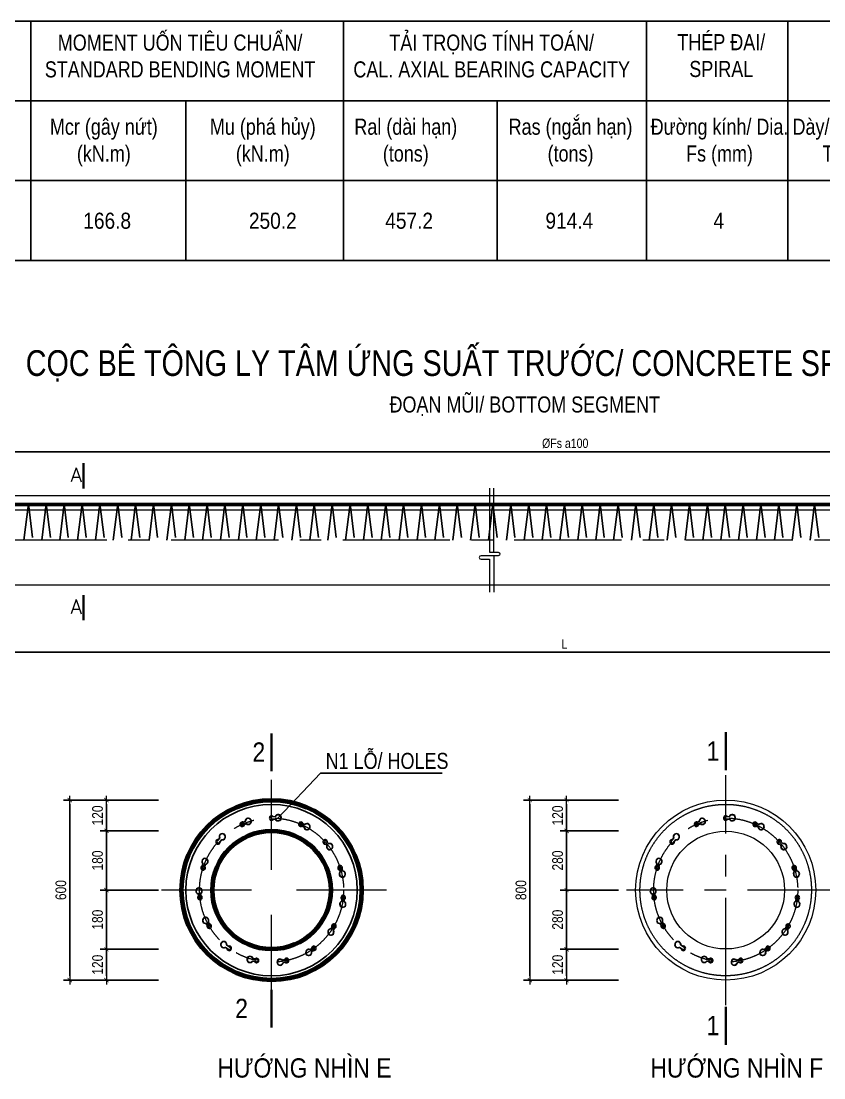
# Model space of a CAD drawing. Header units: millimetres. Extents: x -2123450 to -961021, y -260876 to 649159.
# Drawn here: x -1452777 to -1434058, y -4129 to 20516 of the extents above; entities that cross this region are included whole.
import ezdxf
from ezdxf.enums import TextEntityAlignment as Align

# ---------------------------------------------------------------- set-up
doc = ezdxf.new("R2010")
doc.units = ezdxf.units.MM
doc.header["$LTSCALE"] = 1000
doc.header["$MEASUREMENT"] = 0
doc.header["$PDMODE"] = 66
for name, pattern in [('CENTER2', [1.125, 0.75, -0.125, 0.125, -0.125]), ('CENTERX2', [4, 2.5, -0.5, 0.5, -0.5]), ('HIDDEN', [0.375, 0.25, -0.125]), ('HIDDEN2', [4.7625, 3.175, -1.5875])]:
    doc.linetypes.add(name, pattern=pattern)
doc.layers.get('0').update_dxf_attribs({"linetype": 'CONTINUOUS'})
doc.layers.get('DEFPOINTS').update_dxf_attribs({"linetype": 'CONTINUOUS'})
for name, color, linetype, lineweight in [('NDC_S_AXIS', 5, 'CENTER2', 15), ('NDC_S_BREAK-LINE', 1, 'CONTINUOUS', 15), ('NDC_S_CONTINUOUS', 3, 'CONTINUOUS', 20), ('NDC_S_DIM', 1, 'CONTINUOUS', 9), ('NDC_S_LEADER', 1, 'CONTINUOUS', 9), ('NDC_S_REBAR', 4, 'CONTINUOUS', 35), ('NDC_S_REBAR NO. BOX', 1, 'CONTINUOUS', 9), ('NDC_S_REBAR SECTION', 6, 'CONTINUOUS', 25), ('NDC_S_STIRRUP', 2, 'CONTINUOUS', 25), ('NDC_S_VN TEXT', 7, 'CONTINUOUS', 9)]:
    doc.layers.add(name, color=color, linetype=linetype, lineweight=lineweight)
doc.styles.add('NDC_ARIAL', font='arial.ttf', dxfattribs={"width": 0.8})
doc.styles.get("Standard").update_dxf_attribs({"font": 'romans.shx', "bigfont": 'vns.shx'})
doc.dimstyles.new('NDC_1-100', dxfattribs={"dimscale": 100, "dimtxt": 2.2, "dimasz": 1, "dimexe": 1.5, "dimexo": 2, "dimgap": 0.8, "dimtad": 1, "dimdec": 0, "dimdsep": 46, "dimtxsty": 'NDC_ARIAL', "dimblk": 'DIMMARK', "dimcen": 49999.938995, "dimdle": 1.5, "dimclrd": 1, "dimclre": 1, "dimclrt": 3, "dimadec": 0, "dimazin": 0, "dimtfac": 1, "dimtdec": 0, "dimtix": 1, "dimtmove": 2, "dimatfit": 3, "dimfxl": 1, "dimarcsym": 0})
doc.dimstyles.new('NDC_1-25(25)', dxfattribs={"dimscale": 100, "dimtxt": 2.5, "dimasz": 1, "dimexe": 1.5, "dimexo": 0, "dimgap": 0.8, "dimtad": 1, "dimdec": 0, "dimlfac": 0.25, "dimdsep": 46, "dimtxsty": 'NDC_ARIAL', "dimblk": 'DIMMARK', "dimcen": 49999.938995, "dimdle": 1.5, "dimclrd": 1, "dimclre": 1, "dimclrt": 3, "dimadec": 0, "dimazin": 0, "dimtfac": 1, "dimtdec": 0, "dimtix": 1, "dimtmove": 2, "dimatfit": 3, "dimfxl": 1, "dimarcsym": 0})

# ---------------------------------------------------------------- blocks, each defined once
blk = doc.blocks.new('DIMMARK')
at = {"layer": 'NDC_S_DIM', "color": 1}
blk.add_line((-1.5, 0), (1, 0), dxfattribs=at)
at = {"layer": 'NDC_S_DIM', "color": 2, "const_width": 0.15}
blk.add_lwpolyline([(-0.5, -0.5), (0.5, 0.5)], dxfattribs=at)
blk = doc.blocks.new('*D415')
at = {"layer": 'DEFPOINTS', "color": 0, "transparency": 16777216}
for p in [(-1426120, 10469), (-1454059, 9649), (-1426120, 9649)]:
    blk.add_point(p, dxfattribs=at)
at = {"layer": 'NDC_S_DIM', "color": 1, "lineweight": -2, "transparency": 16777216}
for p, q in [((-1454059, 9849), (-1454059, 10619)), ((-1426120, 9849), (-1426120, 10619)), ((-1453959, 10469), (-1426220, 10469))]:
    blk.add_line(p, q, dxfattribs=at)
at = {"layer": 'NDC_S_DIM', "color": 1, "lineweight": -2, "transparency": 16777216, "xscale": 100, "yscale": 100, "zscale": 100, "rotation": 180}
blk.add_blockref('DIMMARK', (-1454059, 10469), dxfattribs=at)
at = {"layer": 'NDC_S_DIM', "color": 1, "lineweight": -2, "transparency": 16777216, "xscale": 100, "yscale": 100, "zscale": 100}
blk.add_blockref('DIMMARK', (-1426120, 10469), dxfattribs=at)
at = {"layer": 'NDC_S_DIM', "color": 3, "transparency": 16777216, "insert": (-1440089, 10667), "char_height": 220, "attachment_point": 5, "style": 'NDC_ARIAL'}
blk.add_mtext('ØFs a100', dxfattribs=at)
blk = doc.blocks.new('*D417')
at = {"layer": 'DEFPOINTS', "color": 0, "transparency": 16777216}
for p in [(-1458491, 6820), (-1421724, 6820), (-1421724, 5802)]:
    blk.add_point(p, dxfattribs=at)
at = {"layer": 'NDC_S_DIM', "color": 1, "lineweight": -2, "transparency": 16777216}
for p, q in [((-1458491, 6620), (-1458491, 5652)), ((-1421724, 6620), (-1421724, 5652)), ((-1458391, 5802), (-1421824, 5802))]:
    blk.add_line(p, q, dxfattribs=at)
at = {"layer": 'NDC_S_DIM', "color": 1, "lineweight": -2, "transparency": 16777216, "xscale": 100, "yscale": 100, "zscale": 100, "rotation": 180}
blk.add_blockref('DIMMARK', (-1458491, 5802), dxfattribs=at)
at = {"layer": 'NDC_S_DIM', "color": 1, "lineweight": -2, "transparency": 16777216, "xscale": 100, "yscale": 100, "zscale": 100}
blk.add_blockref('DIMMARK', (-1421724, 5802), dxfattribs=at)
at = {"layer": 'NDC_S_DIM', "color": 3, "transparency": 16777216, "insert": (-1440108, 5992), "char_height": 220, "attachment_point": 5, "style": 'NDC_ARIAL'}
blk.add_mtext('L ', dxfattribs=at)
blk = doc.blocks.new('dau coc')
at = {"layer": 'NDC_S_AXIS', "linetype": 'HIDDEN', "ltscale": 0.001}
for p, q in [((0, -0.3192), (0, 0.3192)), ((0.3192, 0), (-0.3192, 0))]:
    blk.add_line(p, q, dxfattribs=at)
at = {"layer": 'NDC_S_CONTINUOUS', "lineweight": 100}
for radius in [0.25, 0.1643]:
    blk.add_circle((0, 0), radius, dxfattribs=at)
at = {"layer": 'NDC_S_STIRRUP'}
blk.add_circle((0, 0), 0.238, dxfattribs=at)
blk = doc.blocks.new('*D1103')
at = {"layer": 'DEFPOINTS', "color": 0, "transparency": 16777216}
for p in [(-1451643, 2351), (-1449573, 2351), (-1449573, -1849)]:
    blk.add_point(p, dxfattribs=at)
at = {"layer": 'NDC_S_DIM', "color": 1, "lineweight": -2, "transparency": 16777216}
for p, q in [((-1449573, 2351), (-1451793, 2351)), ((-1451643, -1749), (-1451643, 2251)), ((-1449573, -1849), (-1451793, -1849))]:
    blk.add_line(p, q, dxfattribs=at)
at = {"layer": 'NDC_S_DIM', "color": 1, "lineweight": -2, "transparency": 16777216, "xscale": 100, "yscale": 100, "zscale": 100}
for p, rotation in [((-1451643, 2351), 90), ((-1451643, -1849), 270)]:
    blk.add_blockref('DIMMARK', p, dxfattribs=dict(at, rotation=rotation))
at = {"layer": 'NDC_S_DIM', "color": 3, "lineweight": 100, "transparency": 16777216, "insert": (-1451850, 251), "char_height": 250, "attachment_point": 5, "rotation": 90, "style": 'NDC_ARIAL'}
blk.add_mtext('600', dxfattribs=at)
blk = doc.blocks.new('*D1104')
at = {"layer": 'DEFPOINTS', "color": 0, "transparency": 16777216}
for p in [(-1450788, -1129), (-1449573, -1129), (-1449573, -1849)]:
    blk.add_point(p, dxfattribs=at)
at = {"layer": 'NDC_S_DIM', "color": 1, "lineweight": -2, "transparency": 16777216}
for p, q in [((-1449573, -1129), (-1450938, -1129)), ((-1450788, -1749), (-1450788, -1229)), ((-1449573, -1849), (-1450938, -1849))]:
    blk.add_line(p, q, dxfattribs=at)
at = {"layer": 'NDC_S_DIM', "color": 1, "lineweight": -2, "transparency": 16777216, "xscale": 100, "yscale": 100, "zscale": 100}
for p, rotation in [((-1450788, -1129), 90), ((-1450788, -1849), 270)]:
    blk.add_blockref('DIMMARK', p, dxfattribs=dict(at, rotation=rotation))
at = {"layer": 'NDC_S_DIM', "color": 3, "lineweight": 100, "transparency": 16777216, "insert": (-1450995, -1489), "char_height": 250, "attachment_point": 5, "rotation": 90, "style": 'NDC_ARIAL'}
blk.add_mtext('120', dxfattribs=at)
blk = doc.blocks.new('*D1105')
at = {"layer": 'DEFPOINTS', "color": 0, "transparency": 16777216}
for p in [(-1450788, 251), (-1449573, 251), (-1449573, -1129)]:
    blk.add_point(p, dxfattribs=at)
at = {"layer": 'NDC_S_DIM', "color": 1, "lineweight": -2, "transparency": 16777216}
for p, q in [((-1449573, 251), (-1450938, 251)), ((-1450788, -1029), (-1450788, 151)), ((-1449573, -1129), (-1450938, -1129))]:
    blk.add_line(p, q, dxfattribs=at)
at = {"layer": 'NDC_S_DIM', "color": 1, "lineweight": -2, "transparency": 16777216, "xscale": 100, "yscale": 100, "zscale": 100}
for p, rotation in [((-1450788, 251), 90), ((-1450788, -1129), 270)]:
    blk.add_blockref('DIMMARK', p, dxfattribs=dict(at, rotation=rotation))
at = {"layer": 'NDC_S_DIM', "color": 3, "lineweight": 100, "transparency": 16777216, "insert": (-1450995, -439), "char_height": 250, "attachment_point": 5, "rotation": 90, "style": 'NDC_ARIAL'}
blk.add_mtext('180', dxfattribs=at)
blk = doc.blocks.new('*D1106')
at = {"layer": 'DEFPOINTS', "color": 0, "transparency": 16777216}
for p in [(-1450788, 1631), (-1449573, 1631), (-1449573, 251)]:
    blk.add_point(p, dxfattribs=at)
at = {"layer": 'NDC_S_DIM', "color": 1, "lineweight": -2, "transparency": 16777216}
for p, q in [((-1449573, 1631), (-1450938, 1631)), ((-1450788, 351), (-1450788, 1531)), ((-1449573, 251), (-1450938, 251))]:
    blk.add_line(p, q, dxfattribs=at)
at = {"layer": 'NDC_S_DIM', "color": 1, "lineweight": -2, "transparency": 16777216, "xscale": 100, "yscale": 100, "zscale": 100}
for p, rotation in [((-1450788, 1631), 90), ((-1450788, 251), 270)]:
    blk.add_blockref('DIMMARK', p, dxfattribs=dict(at, rotation=rotation))
at = {"layer": 'NDC_S_DIM', "color": 3, "lineweight": 100, "transparency": 16777216, "insert": (-1450995, 941), "char_height": 250, "attachment_point": 5, "rotation": 90, "style": 'NDC_ARIAL'}
blk.add_mtext('180', dxfattribs=at)
blk = doc.blocks.new('*D1107')
at = {"layer": 'DEFPOINTS', "color": 0, "transparency": 16777216}
for p in [(-1450788, 2351), (-1449573, 2351), (-1449573, 1631)]:
    blk.add_point(p, dxfattribs=at)
at = {"layer": 'NDC_S_DIM', "color": 1, "lineweight": -2, "transparency": 16777216}
for p, q in [((-1449573, 2351), (-1450938, 2351)), ((-1450788, 1731), (-1450788, 2251)), ((-1449573, 1631), (-1450938, 1631))]:
    blk.add_line(p, q, dxfattribs=at)
at = {"layer": 'NDC_S_DIM', "color": 1, "lineweight": -2, "transparency": 16777216, "xscale": 100, "yscale": 100, "zscale": 100}
for p, rotation in [((-1450788, 2351), 90), ((-1450788, 1631), 270)]:
    blk.add_blockref('DIMMARK', p, dxfattribs=dict(at, rotation=rotation))
at = {"layer": 'NDC_S_DIM', "color": 3, "lineweight": 100, "transparency": 16777216, "insert": (-1450995, 1991), "char_height": 250, "attachment_point": 5, "rotation": 90, "style": 'NDC_ARIAL'}
blk.add_mtext('120', dxfattribs=at)
blk = doc.blocks.new('*D1108')
at = {"layer": 'DEFPOINTS', "color": 0, "transparency": 16777216}
for p in [(-1440913, 2351), (-1438843, 2351), (-1438843, -1849)]:
    blk.add_point(p, dxfattribs=at)
at = {"layer": 'NDC_S_DIM', "color": 1, "lineweight": -2, "transparency": 16777216}
for p, q in [((-1438843, 2351), (-1441063, 2351)), ((-1440913, -1749), (-1440913, 2251)), ((-1438843, -1849), (-1441063, -1849))]:
    blk.add_line(p, q, dxfattribs=at)
at = {"layer": 'NDC_S_DIM', "color": 1, "lineweight": -2, "transparency": 16777216, "xscale": 100, "yscale": 100, "zscale": 100}
for p, rotation in [((-1440913, 2351), 90), ((-1440913, -1849), 270)]:
    blk.add_blockref('DIMMARK', p, dxfattribs=dict(at, rotation=rotation))
at = {"layer": 'NDC_S_DIM', "color": 3, "lineweight": 100, "transparency": 16777216, "insert": (-1441121, 251), "char_height": 250, "attachment_point": 5, "rotation": 90, "style": 'NDC_ARIAL'}
blk.add_mtext('800', dxfattribs=at)
blk = doc.blocks.new('*D1109')
at = {"layer": 'DEFPOINTS', "color": 0, "transparency": 16777216}
for p in [(-1440058, -1129), (-1438843, -1129), (-1438843, -1849)]:
    blk.add_point(p, dxfattribs=at)
at = {"layer": 'NDC_S_DIM', "color": 1, "lineweight": -2, "transparency": 16777216}
for p, q in [((-1438843, -1129), (-1440208, -1129)), ((-1440058, -1749), (-1440058, -1229)), ((-1438843, -1849), (-1440208, -1849))]:
    blk.add_line(p, q, dxfattribs=at)
at = {"layer": 'NDC_S_DIM', "color": 1, "lineweight": -2, "transparency": 16777216, "xscale": 100, "yscale": 100, "zscale": 100}
for p, rotation in [((-1440058, -1129), 90), ((-1440058, -1849), 270)]:
    blk.add_blockref('DIMMARK', p, dxfattribs=dict(at, rotation=rotation))
at = {"layer": 'NDC_S_DIM', "color": 3, "lineweight": 100, "transparency": 16777216, "insert": (-1440266, -1489), "char_height": 250, "attachment_point": 5, "rotation": 90, "style": 'NDC_ARIAL'}
blk.add_mtext('120', dxfattribs=at)
blk = doc.blocks.new('*D1110')
at = {"layer": 'DEFPOINTS', "color": 0, "transparency": 16777216}
for p in [(-1440058, 251), (-1438843, 251), (-1438843, -1129)]:
    blk.add_point(p, dxfattribs=at)
at = {"layer": 'NDC_S_DIM', "color": 1, "lineweight": -2, "transparency": 16777216}
for p, q in [((-1438843, 251), (-1440208, 251)), ((-1440058, -1029), (-1440058, 151)), ((-1438843, -1129), (-1440208, -1129))]:
    blk.add_line(p, q, dxfattribs=at)
at = {"layer": 'NDC_S_DIM', "color": 1, "lineweight": -2, "transparency": 16777216, "xscale": 100, "yscale": 100, "zscale": 100}
for p, rotation in [((-1440058, 251), 90), ((-1440058, -1129), 270)]:
    blk.add_blockref('DIMMARK', p, dxfattribs=dict(at, rotation=rotation))
at = {"layer": 'NDC_S_DIM', "color": 3, "lineweight": 100, "transparency": 16777216, "insert": (-1440266, -439), "char_height": 250, "attachment_point": 5, "rotation": 90, "style": 'NDC_ARIAL'}
blk.add_mtext('280', dxfattribs=at)
blk = doc.blocks.new('*D1111')
at = {"layer": 'DEFPOINTS', "color": 0, "transparency": 16777216}
for p in [(-1440058, 1631), (-1438843, 1631), (-1438843, 251)]:
    blk.add_point(p, dxfattribs=at)
at = {"layer": 'NDC_S_DIM', "color": 1, "lineweight": -2, "transparency": 16777216}
for p, q in [((-1438843, 1631), (-1440208, 1631)), ((-1440058, 351), (-1440058, 1531)), ((-1438843, 251), (-1440208, 251))]:
    blk.add_line(p, q, dxfattribs=at)
at = {"layer": 'NDC_S_DIM', "color": 1, "lineweight": -2, "transparency": 16777216, "xscale": 100, "yscale": 100, "zscale": 100}
for p, rotation in [((-1440058, 1631), 90), ((-1440058, 251), 270)]:
    blk.add_blockref('DIMMARK', p, dxfattribs=dict(at, rotation=rotation))
at = {"layer": 'NDC_S_DIM', "color": 3, "lineweight": 100, "transparency": 16777216, "insert": (-1440266, 941), "char_height": 250, "attachment_point": 5, "rotation": 90, "style": 'NDC_ARIAL'}
blk.add_mtext('280', dxfattribs=at)
blk = doc.blocks.new('*D1112')
at = {"layer": 'DEFPOINTS', "color": 0, "transparency": 16777216}
for p in [(-1440058, 2351), (-1438843, 2351), (-1438843, 1631)]:
    blk.add_point(p, dxfattribs=at)
at = {"layer": 'NDC_S_DIM', "color": 1, "lineweight": -2, "transparency": 16777216}
for p, q in [((-1438843, 2351), (-1440208, 2351)), ((-1440058, 1731), (-1440058, 2251)), ((-1438843, 1631), (-1440208, 1631))]:
    blk.add_line(p, q, dxfattribs=at)
at = {"layer": 'NDC_S_DIM', "color": 1, "lineweight": -2, "transparency": 16777216, "xscale": 100, "yscale": 100, "zscale": 100}
for p, rotation in [((-1440058, 2351), 90), ((-1440058, 1631), 270)]:
    blk.add_blockref('DIMMARK', p, dxfattribs=dict(at, rotation=rotation))
at = {"layer": 'NDC_S_DIM', "color": 3, "lineweight": 100, "transparency": 16777216, "insert": (-1440266, 1991), "char_height": 250, "attachment_point": 5, "rotation": 90, "style": 'NDC_ARIAL'}
blk.add_mtext('120', dxfattribs=at)
blk = doc.blocks.new('neo thép')
at = {"layer": 'NDC_S_REBAR NO. BOX'}
for centre, radius, start, end in [((-1615125, 259907), 55, 35.1861, 329.0747), ((-1614971, 259913), 75, 205.7086, 158.5522), ((-1614971, 259913), 65, 209.6168, 154.644)]:
    blk.add_arc(centre, radius, start, end, dxfattribs=at)
at = {"layer": 'NDC_S_REBAR NO. BOX', "color": 1}
blk.add_arc((-1615125, 259907), 30, 92.1304, 272.1304, dxfattribs=at)
at = {"layer": 'NDC_S_REBAR SECTION', "color": 1}
for p, q in [((-1615127, 259937), (-1615029, 259941)), ((-1615124, 259877), (-1615027, 259881))]:
    blk.add_line(p, q, dxfattribs=at)
blk = doc.blocks.new('*U1063')
at = {"layer": 'NDC_S_REBAR SECTION', "color": 1}
blk.add_blockref('neo thép', (1615038, -259913), dxfattribs=at)
blk = doc.blocks.new('*U1064')
at = {"layer": 'NDC_S_REBAR SECTION', "color": 0, "linetype": 'ByBlock', "lineweight": -2, "transparency": 16777216}
for p, rotation in [((-1617703, 259972), 23.99999999999997), ((-1616332, 259900), 336.0000000000001), ((-1618292, 259589), 47.99999999999999), ((-1615786, 259459), 312), ((-1618673, 259000), 71.99999999999997), ((-1615467, 258834), 288), ((-1618783, 258307), 95.99999999999999), ((-1615430, 258133), 264), ((-1618601, 257629), 120), ((-1615681, 257477), 240), ((-1618159, 257084), 144), ((-1616177, 256981), 215.9999999999999), ((-1617533, 256765), 168.0000000000001), ((-1616832, 256729), 192)]:
    blk.add_blockref('*U1063', p, dxfattribs=dict(at, rotation=rotation))
blk.add_blockref('*U1063', (-1617010, 260082), dxfattribs=at)
blk = doc.blocks.new('*U1065')
at = {"layer": 'NDC_S_REBAR SECTION', "color": 1}
blk.add_blockref('neo thép', (1615038, -259913), dxfattribs=at)
blk = doc.blocks.new('*U1066')
at = {"layer": 'NDC_S_REBAR SECTION', "color": 0, "linetype": 'ByBlock', "lineweight": -2, "transparency": 16777216}
for p, rotation in [((-1617703, 259972), 23.99999999999997), ((-1616332, 259900), 336.0000000000001), ((-1618292, 259589), 47.99999999999999), ((-1615786, 259459), 312), ((-1618673, 259000), 71.99999999999997), ((-1615467, 258834), 288), ((-1618783, 258307), 95.99999999999999), ((-1615430, 258133), 264), ((-1618601, 257629), 120), ((-1615681, 257477), 240), ((-1618159, 257084), 144), ((-1616177, 256981), 215.9999999999999), ((-1617533, 256765), 168.0000000000001), ((-1616832, 256729), 192)]:
    blk.add_blockref('*U1065', p, dxfattribs=dict(at, rotation=rotation))
blk.add_blockref('*U1065', (-1617010, 260082), dxfattribs=at)

msp = doc.modelspace()

# ---------------------------------------------------------------- linework, layer by layer
for p, q in [((-1466881.82, 20516.11), (-1414434.86, 20516.11)), ((-1452553.73, 20516.11), (-1452553.73, 14935.75)), ((-1445262.77, 20516.11), (-1445262.77, 14935.75)), ((-1438190.4, 20516.11), (-1438190.4, 14935.75)), ((-1434897.38, 20516.11), (-1434897.38, 14935.75)), ((-1466881.82, 18655.99), (-1414434.86, 18655.99)), ((-1448940.12, 18655.99), (-1448940.12, 14935.75)), ((-1441673.38, 18655.99), (-1441673.38, 14935.75)), ((-1459143.84, 16795.87), (-1414434.86, 16795.87)), ((-1485291.88, 14935.75), (-1414434.86, 14935.75)), ((-1466881.82, 14935.75), (-1414434.86, 14935.75))]:
    msp.add_line(p, q)
at = {"layer": 'NDC_S_AXIS', "linetype": 'CENTERX2'}
for p, q in [((-1422778.63, 8411.68), (-1457436.68, 8411.68)), ((-1436346.77, -2430.49), (-1436346.77, 2932.2)), ((-1433338.72, 250.86), (-1438658.86, 250.86))]:
    msp.add_line(p, q, dxfattribs=at)
at = {"layer": 'NDC_S_AXIS', "ltscale": 500}
msp.add_circle((-1436346.77, 250.86), 1999.2, dxfattribs=at)
at = {"layer": 'NDC_S_AXIS', "linetype": 'CENTERX2'}
for centre in [(-1446936.74, 250.86), (-1436346.77, 250.86)]:
    msp.add_circle(centre, 1680, dxfattribs=at)
at = {"layer": 'NDC_S_BREAK-LINE'}
for p, q in [((-1441754.07, 8131.57), (-1441754.07, 9626.09)), ((-1441754.07, 8048.23), (-1441754.07, 7199.59))]:
    msp.add_line(p, q, dxfattribs=at)
msp.add_lwpolyline([(-1441853.11, 9626.09), (-1441853.11, 8131.57), (-1441655.02, 8131.57, -1), (-1441655.02, 8048.23), (-1441853.11, 8048.23), (-1442051.2, 8048.23, 1), (-1442051.2, 7964.9), (-1441853.11, 7964.9), (-1441853.11, 7199.59)], format="xyb", dxfattribs=at)
at = {"layer": 'NDC_S_CONTINUOUS'}
for p, q in [((-1457824.32, 9453.34), (-1422390.99, 9453.34)), ((-1457824.32, 9120.01), (-1422390.99, 9120.01)), ((-1457824.32, 7370.01), (-1422390.99, 7370.01))]:
    msp.add_line(p, q, dxfattribs=at)
for radius in [2100, 1374.24]:
    msp.add_circle((-1436346.77, 250.86), radius, dxfattribs=at)
at = {"layer": 'NDC_S_REBAR'}
for p, q in [((-1451326.21, 10206.1), (-1451326.21, 9619.91)), ((-1457824.32, 9259.59), (-1422390.99, 9259.59)), ((-1457824.32, 9230.43), (-1422390.99, 9230.43)), ((-1451326.21, 7130.81), (-1451326.21, 6544.62)), ((-1446939.1, 3901.46), (-1446939.1, 3022.17)), ((-1436346.77, 3930.66), (-1436346.77, 3044.34)), ((-1446936.74, -2078.33), (-1446936.74, -2957.62)), ((-1436346.77, -2471.58), (-1436346.77, -3357.9))]:
    msp.add_line(p, q, dxfattribs=at)
at = {"layer": 'NDC_S_STIRRUP'}
for p, q in [((-1452711.82, 8411.68), (-1452607.66, 9259.59)), ((-1452295.16, 8411.68), (-1452190.99, 9259.59)), ((-1451878.49, 8411.68), (-1451774.32, 9259.59)), ((-1451461.82, 8411.68), (-1451357.66, 9259.59)), ((-1451045.16, 8411.68), (-1450940.99, 9259.59)), ((-1450628.49, 8411.68), (-1450524.32, 9259.59)), ((-1450211.82, 8411.68), (-1450107.66, 9259.59)), ((-1449795.16, 8411.68), (-1449690.99, 9259.59)), ((-1449378.49, 8411.68), (-1449274.32, 9259.59)), ((-1448961.82, 8411.68), (-1448857.66, 9259.59)), ((-1448545.16, 8411.68), (-1448440.99, 9259.59)), ((-1448128.49, 8411.68), (-1448024.32, 9259.59)), ((-1447711.82, 8411.68), (-1447607.66, 9259.59)), ((-1447295.16, 8411.68), (-1447190.99, 9259.59)), ((-1446878.49, 8411.68), (-1446774.32, 9259.59)), ((-1446461.82, 8411.68), (-1446357.66, 9259.59)), ((-1446045.16, 8411.68), (-1445940.99, 9259.59)), ((-1445628.49, 8411.68), (-1445524.32, 9259.59)), ((-1445211.82, 8411.68), (-1445107.66, 9259.59)), ((-1444795.16, 8411.68), (-1444690.99, 9259.59)), ((-1444378.49, 8411.68), (-1444274.32, 9259.59)), ((-1443961.82, 8411.68), (-1443857.66, 9259.59)), ((-1443545.16, 8411.68), (-1443440.99, 9259.59)), ((-1443128.49, 8411.68), (-1443024.32, 9259.59)), ((-1442711.82, 8411.68), (-1442607.66, 9259.59)), ((-1442295.16, 8411.68), (-1442190.99, 9259.59)), ((-1441878.49, 8411.68), (-1441774.32, 9259.59)), ((-1441461.82, 8411.68), (-1441357.66, 9259.59)), ((-1441045.16, 8411.68), (-1440940.99, 9259.59)), ((-1440628.49, 8411.68), (-1440524.32, 9259.59)), ((-1440211.82, 8411.68), (-1440107.66, 9259.59)), ((-1439795.16, 8411.68), (-1439690.99, 9259.59)), ((-1439378.49, 8411.68), (-1439274.32, 9259.59)), ((-1438961.82, 8411.68), (-1438857.66, 9259.59)), ((-1438545.16, 8411.68), (-1438440.99, 9259.59)), ((-1438128.49, 8411.68), (-1438024.32, 9259.59)), ((-1437711.82, 8411.68), (-1437607.66, 9259.59)), ((-1437295.16, 8411.68), (-1437190.99, 9259.59)), ((-1436878.49, 8411.68), (-1436774.32, 9259.59)), ((-1436461.82, 8411.68), (-1436357.66, 9259.59)), ((-1436045.16, 8411.68), (-1435940.99, 9259.59)), ((-1435628.49, 8411.68), (-1435524.32, 9259.59)), ((-1435211.82, 8411.68), (-1435107.66, 9259.59)), ((-1434795.16, 8411.68), (-1434690.99, 9259.59)), ((-1434378.49, 8411.68), (-1434274.32, 9259.59))]:
    msp.add_line(p, q, dxfattribs=at)
at = {"layer": 'NDC_S_STIRRUP', "linetype": 'HIDDEN2', "ltscale": 0.25}
for p, q in [((-1452607.66, 9259.59), (-1452503.49, 8411.68)), ((-1452190.99, 9259.59), (-1452086.82, 8411.68)), ((-1451774.32, 9259.59), (-1451670.16, 8411.68)), ((-1451357.66, 9259.59), (-1451253.49, 8411.68)), ((-1450940.99, 9259.59), (-1450836.82, 8411.68)), ((-1450524.32, 9259.59), (-1450420.16, 8411.68)), ((-1450107.66, 9259.59), (-1450003.49, 8411.68)), ((-1449690.99, 9259.59), (-1449586.82, 8411.68)), ((-1449274.32, 9259.59), (-1449170.16, 8411.68)), ((-1448857.66, 9259.59), (-1448753.49, 8411.68)), ((-1448440.99, 9259.59), (-1448336.82, 8411.68)), ((-1448024.32, 9259.59), (-1447920.16, 8411.68)), ((-1447607.66, 9259.59), (-1447503.49, 8411.68)), ((-1447190.99, 9259.59), (-1447086.82, 8411.68)), ((-1446774.32, 9259.59), (-1446670.16, 8411.68)), ((-1446357.66, 9259.59), (-1446253.49, 8411.68)), ((-1445940.99, 9259.59), (-1445836.82, 8411.68)), ((-1445524.32, 9259.59), (-1445420.16, 8411.68)), ((-1445107.66, 9259.59), (-1445003.49, 8411.68)), ((-1444690.99, 9259.59), (-1444586.82, 8411.68)), ((-1444274.32, 9259.59), (-1444170.16, 8411.68)), ((-1443857.66, 9259.59), (-1443753.49, 8411.68)), ((-1443440.99, 9259.59), (-1443336.82, 8411.68)), ((-1443024.32, 9259.59), (-1442920.16, 8411.68)), ((-1442607.66, 9259.59), (-1442503.49, 8411.68)), ((-1442190.99, 9259.59), (-1442086.82, 8411.68)), ((-1441774.32, 9259.59), (-1441670.16, 8411.68)), ((-1441357.66, 9259.59), (-1441253.49, 8411.68)), ((-1440940.99, 9259.59), (-1440836.82, 8411.68)), ((-1440524.32, 9259.59), (-1440420.16, 8411.68)), ((-1440107.66, 9259.59), (-1440003.49, 8411.68)), ((-1439690.99, 9259.59), (-1439586.82, 8411.68)), ((-1439274.32, 9259.59), (-1439170.16, 8411.68)), ((-1438857.66, 9259.59), (-1438753.49, 8411.68)), ((-1438440.99, 9259.59), (-1438336.82, 8411.68)), ((-1438024.32, 9259.59), (-1437920.16, 8411.68)), ((-1437607.66, 9259.59), (-1437503.49, 8411.68)), ((-1437190.99, 9259.59), (-1437086.82, 8411.68)), ((-1436774.32, 9259.59), (-1436670.16, 8411.68)), ((-1436357.66, 9259.59), (-1436253.49, 8411.68)), ((-1435940.99, 9259.59), (-1435836.82, 8411.68)), ((-1435524.32, 9259.59), (-1435420.16, 8411.68)), ((-1435107.66, 9259.59), (-1435003.49, 8411.68)), ((-1434690.99, 9259.59), (-1434586.82, 8411.68)), ((-1434274.32, 9259.59), (-1434170.16, 8411.68))]:
    msp.add_line(p, q, dxfattribs=at)

# ---------------------------------------------------------------- block references
at = {"layer": 'NDC_S_AXIS', "ltscale": 500, "xscale": 8399.999999999982, "yscale": 8399.999999999982, "zscale": 8399.999999999982}
msp.add_blockref('dau coc', (-1446936.74, 250.86), dxfattribs=at)
at = {"layer": 'NDC_S_REBAR SECTION', "color": 1}
for name, p in [('*U1064', (170160.47, -258145.15)), ('*U1066', (180750.43, -258145.15))]:
    msp.add_blockref(name, p, dxfattribs=at)

# ---------------------------------------------------------------- texts
at = {"layer": 'NDC_S_VN TEXT', "style": 'NDC_ARIAL'}
for s, width, p in [('166.8', 0.85, (-1450770.85, 15673.83)), ('250.2', 0.85, (-1446908.47, 15673.83)), ('457.2', 0.85, (-1443729.11, 15673.83)), ('914.4', 0.85, (-1439993.36, 15673.83)), ('4', 0.85, (-1436507.52, 15673.83)), ('ĐOẠN MŨI/ BOTTOM SEGMENT', 0.8, (-1441032.69, 11388.62))]:
    msp.add_text(s, height=375, dxfattribs=dict(at, width=width)).set_placement(p, align=Align.CENTER)
at = {"layer": 'NDC_S_VN TEXT', "lineweight": 100, "style": 'NDC_ARIAL', "width": 0.8}
msp.add_text('CỌC BÊ TÔNG LY TÂM ỨNG SUẤT TRƯỚC/ CONCRETE SPUN PILE PHC-A600', height=600, dxfattribs=at).set_placement((-1440186.82, 12241.26), align=Align.CENTER)
at = {"layer": 'NDC_S_VN TEXT'}
for p in [(-1451621.56, 9768.3), (-1451621.56, 6693.02)]:
    msp.add_text('A', height=333.33, dxfattribs=at).set_placement(p)
at = {"layer": 'NDC_S_VN TEXT', "style": 'NDC_ARIAL', "width": 0.85}
for s, p in [('2', (-1447382.13, 3244.77)), ('1', (-1436793.34, 3268.72)), ('2', (-1447784.76, -2735.02)), ('1', (-1436793.34, -3133.52))]:
    msp.add_text(s, height=450, dxfattribs=at).set_placement(p)
at = {"layer": 'NDC_S_VN TEXT', "lineweight": 100, "style": 'NDC_ARIAL', "width": 0.8}
msp.add_text('N1 LỖ/ HOLES', height=375, dxfattribs=at).set_placement((-1445676.72, 3075.96))
at = {"layer": 'NDC_S_VN TEXT', "lineweight": 70, "style": 'NDC_ARIAL', "width": 0.85}
for s, p in [('HƯỚNG NHÌN E', (-1448201.03, -4122.48)), ('HƯỚNG NHÌN F', (-1438102.35, -4122.48))]:
    msp.add_text(s, height=450, dxfattribs=at).set_placement(p)
at = {"layer": 'NDC_S_VN TEXT', "char_height": 375, "attachment_point": 2, "style": 'NDC_ARIAL'}
for s, width, insert in [('MOMENT UỐN TIÊU CHUẨN/ STANDARD BENDING MOMENT', 7590.2044, (-1449070.79, 20203.45)), ('TẢI TRỌNG TÍNH TOÁN/\\PCAL. AXIAL BEARING CAPACITY', 7645.1428, (-1441804.06, 20203.45)), ('THÉP ĐAI/ SPIRAL', 3315.9246, (-1436449.35, 20212.73)), ('Mcr (gây nứt)\\P(kN.m)', 3602.3164, (-1450848.78, 18240.98)), ('Mu (phá hủy)\\P(kN.m)', 2755.2997, (-1447142.15, 18240.98)), ('Ral (dài hạn)\\P(tons)', 3552.2474, (-1443807.04, 18240.98)), ('Ras (ngắn hạn)\\P(tons)', 3615.3643, (-1439964.94, 18240.98)), ('Đường kính/ Dia. Fs (mm)', 3521.7925, (-1436490.78, 18240.98)), ('Dày/ Thickness Tf (mm)', 3146.0894, (-1433356.09, 18240.98))]:
    msp.add_mtext_dynamic_manual_height_columns(s, width=width, gutter_width=0.37, heights=[0], dxfattribs=dict(at, insert=insert))

# ---------------------------------------------------------------- dimensions: what is measured, and where the dimension line sits
at = {"layer": 'NDC_S_DIM'}
for base, p1, p2, text, picture, middle in [((-1426120.28, 10468.78), (-1454058.59, 9649.25), (-1426120.28, 9649.25), 'ØFs a100', '*D415', (-1440089.44, 10667.26)), ((-1421724.32, 5802), (-1458490.99, 6820.01), (-1421724.32, 6820.01), 'L ', '*D417', (-1440107.66, 5992))]:
    dim = msp.add_linear_dim(base=base, p1=p1, p2=p2, text=text, dimstyle='NDC_1-100', dxfattribs=at)
    dim.commit()
    dim.dimension.update_dxf_attribs({"geometry": picture, "text_midpoint": middle})
at = {"layer": 'NDC_S_DIM', "lineweight": 100}
for base, p1, p2, text, picture, middle in [((-1451642.73, 2350.86), (-1449572.73, -1849.14), (-1449572.73, 2350.86), '600', '*D1103', (-1451850.38, 250.86)), ((-1450787.73, 2350.86), (-1449572.73, 1630.86), (-1449572.73, 2350.86), '120', '*D1107', (-1450995.38, 1990.86)), ((-1440913.13, 2350.86), (-1438843.13, -1849.14), (-1438843.13, 2350.86), '800', '*D1108', (-1441120.78, 250.86)), ((-1440058.13, 2350.86), (-1438843.13, 1630.86), (-1438843.13, 2350.86), '120', '*D1112', (-1440265.78, 1990.86)), ((-1450787.73, 1630.86), (-1449572.73, 250.86), (-1449572.73, 1630.86), '180', '*D1106', (-1450995.38, 940.86)), ((-1440058.13, 1630.86), (-1438843.13, 250.86), (-1438843.13, 1630.86), '280', '*D1111', (-1440265.78, 940.86)), ((-1450787.73, 250.86), (-1449572.73, -1129.14), (-1449572.73, 250.86), '180', '*D1105', (-1450995.38, -439.14)), ((-1440058.13, 250.86), (-1438843.13, -1129.14), (-1438843.13, 250.86), '280', '*D1110', (-1440265.78, -439.14)), ((-1450787.73, -1129.14), (-1449572.73, -1849.14), (-1449572.73, -1129.14), '120', '*D1104', (-1450995.38, -1489.14)), ((-1440058.13, -1129.14), (-1438843.13, -1849.14), (-1438843.13, -1129.14), '120', '*D1109', (-1440265.78, -1489.14))]:
    dim = msp.add_linear_dim(base=base, p1=p1, p2=p2, angle=90, text=text, dimstyle='NDC_1-25(25)', dxfattribs=at)
    dim.commit()
    dim.dimension.update_dxf_attribs({"geometry": picture, "text_midpoint": middle})

# ---------------------------------------------------------------- leaders
at = {"layer": 'NDC_S_LEADER', "lineweight": 100}
msp.add_leader([(-1446784.22, 1932.83), (-1445792.88, 2979.07), (-1442957.88, 2979.07)], dimstyle='NDC_1-100', dxfattribs=at)

doc.saveas('drawing.dxf')
